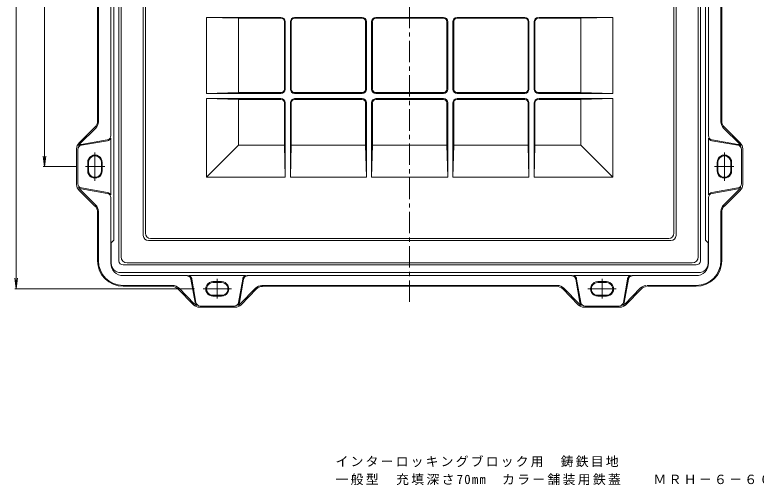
# Model space of a CAD drawing. Units: millimetres, scale not verified. Extents: x -796 to 774, y -685 to 452.
# Drawn here: x -780 to 87, y -685 to -135 of the extents above; entities that cross this region are included whole.
import ezdxf

# ---------------------------------------------------------------- set-up
doc = ezdxf.new("R2010")
doc.units = ezdxf.units.MM
doc.header["$LTSCALE"] = 5
doc.linetypes.add('CHAIN1', pattern=[8, 5, -1, 1, -1])
doc.linetypes.add('CHAIN2', pattern=[12, 9, -1, 1, -1])
for name, color, linetype, lineweight in [('0-0_通り芯', 3, 'Continuous', 13), ('0-1_ピット', 2, 'Continuous', 13), ('0-2_本体（蓋）', 7, 'Continuous', 13), ('0-4_寸法', 7, 'Continuous', 13)]:
    doc.layers.add(name, color=color, linetype=linetype, lineweight=lineweight)
doc.layers.add('F-5_F-5ﾚｲﾔ', color=7, linetype='Continuous')
doc.styles.add('ＭＳ ゴシック', font='')
doc.styles.get('ＭＳ ゴシック').set_extended_font_data('MS Gothic')

msp = doc.modelspace()

# ---------------------------------------------------------------- linework, layer by layer
at = {"layer": '0-0_通り芯'}
for p, q in [((-655.491, -417.691), (-655.491, 243.309)), ((19.51, -417.691), (19.51, 243.309)), ((-629.491, 133.823), (-629.491, -392.692)), ((-8.99, 132.788), (-8.99, -390.191)), ((-6.49, 133.823), (-6.49, -392.692)), ((-626.991, 75.424), (-626.991, -390.191)), ((-517.991, -138.692), (-555.49, -137.691)), ((-555.49, -137.691), (-555.49, -226.691)), ((-468.49, -137.691), (-555.49, -137.691)), ((-517.991, -138.692), (-517.991, -225.691)), ((-468.49, -138.692), (-517.991, -138.692)), ((-373.491, -137.691), (-452.491, -137.691)), ((-373.491, -138.692), (-452.491, -138.692)), ((-357.491, -137.691), (-278.491, -137.691)), ((-357.491, -138.692), (-278.491, -138.692)), ((-262.491, -137.691), (-183.491, -137.691)), ((-262.491, -138.692), (-183.491, -138.692)), ((-167.491, -137.691), (-80.49, -137.691)), ((-167.491, -138.692), (-117.99, -138.692)), ((-117.99, -138.692), (-80.49, -137.691)), ((-117.99, -138.692), (-117.99, -225.691)), ((-80.49, -137.691), (-80.49, -226.691)), ((-464.491, -142.691), (-464.491, -221.691)), ((-463.491, -142.691), (-463.491, -221.691)), ((-457.491, -142.691), (-457.491, -221.691)), ((-456.491, -142.691), (-456.491, -221.691)), ((-369.491, -142.691), (-369.491, -221.691)), ((-368.491, -142.691), (-368.491, -221.691)), ((-362.491, -142.691), (-362.491, -221.691)), ((-361.491, -142.691), (-361.491, -221.691)), ((-274.491, -142.691), (-274.491, -221.691)), ((-273.491, -142.691), (-273.491, -221.691)), ((-267.491, -142.691), (-267.491, -221.691)), ((-266.491, -142.691), (-266.491, -221.691)), ((-179.491, -142.691), (-179.491, -221.691)), ((-178.491, -142.691), (-178.491, -221.691)), ((-172.491, -142.691), (-172.491, -221.691)), ((-171.49, -142.691), (-171.49, -221.691)), ((-555.49, -226.691), (-517.991, -225.691)), ((-468.49, -226.691), (-555.49, -226.691)), ((-555.49, -232.691), (-517.991, -233.692)), ((-555.49, -232.691), (-555.49, -324.691)), ((-468.49, -232.691), (-555.49, -232.691)), ((-468.49, -225.691), (-517.991, -225.691)), ((-517.991, -233.692), (-517.991, -287.192)), ((-468.49, -233.692), (-517.991, -233.692)), ((-373.491, -225.691), (-452.491, -225.691)), ((-373.491, -226.691), (-452.491, -226.691)), ((-373.491, -232.691), (-452.491, -232.691)), ((-373.491, -233.692), (-452.491, -233.692)), ((-357.491, -225.691), (-278.491, -225.691)), ((-357.491, -226.691), (-278.491, -226.691)), ((-357.491, -232.691), (-278.491, -232.691)), ((-357.491, -233.692), (-278.491, -233.692)), ((-262.491, -225.691), (-183.491, -225.691)), ((-262.491, -226.691), (-183.491, -226.691)), ((-262.491, -232.691), (-183.491, -232.691)), ((-262.491, -233.692), (-183.491, -233.692)), ((-167.491, -225.691), (-117.99, -225.691)), ((-167.491, -226.691), (-80.49, -226.691)), ((-167.491, -232.691), (-80.49, -232.691)), ((-167.491, -233.692), (-117.99, -233.692)), ((-80.49, -226.691), (-117.99, -225.691)), ((-80.49, -232.691), (-117.99, -233.692)), ((-117.99, -233.692), (-117.99, -287.192)), ((-80.49, -232.691), (-80.49, -324.691)), ((-464.491, -237.691), (-464.491, -287.192)), ((-463.491, -237.691), (-463.491, -324.691)), ((-457.491, -237.691), (-457.491, -324.691)), ((-456.491, -237.691), (-456.491, -287.192)), ((-368.491, -237.691), (-368.491, -324.691)), ((-362.491, -237.691), (-362.491, -324.691)), ((-361.491, -237.691), (-361.491, -287.192)), ((-274.491, -237.691), (-274.491, -287.192)), ((-273.491, -237.691), (-273.491, -324.691)), ((-267.491, -237.691), (-267.491, -324.691)), ((-266.491, -237.691), (-266.491, -287.192)), ((-179.491, -237.691), (-179.491, -287.192)), ((-178.491, -237.691), (-178.491, -324.691)), ((-172.491, -237.691), (-172.491, -324.691)), ((-171.49, -237.691), (-171.49, -287.192)), ((-517.991, -287.192), (-555.49, -324.691)), ((-464.491, -287.192), (-517.991, -287.192)), ((-464.491, -287.192), (-463.491, -324.691)), ((-457.491, -324.691), (-456.491, -287.192)), ((-369.491, -287.192), (-368.491, -324.691)), ((-362.491, -324.691), (-361.491, -287.192)), ((-361.491, -287.192), (-274.491, -287.192)), ((-273.491, -324.691), (-274.491, -287.192)), ((-266.491, -287.192), (-267.491, -324.691)), ((-266.491, -287.192), (-179.491, -287.192)), ((-178.491, -324.691), (-179.491, -287.192)), ((-171.49, -287.192), (-172.491, -324.691)), ((-171.49, -287.192), (-117.99, -287.192)), ((-117.99, -287.192), (-80.49, -324.691)), ((-463.491, -324.691), (-555.49, -324.691)), ((-368.491, -324.691), (-457.491, -324.691)), ((-362.491, -324.691), (-273.491, -324.691)), ((-267.491, -324.691), (-178.491, -324.691)), ((-172.491, -324.691), (-80.49, -324.691)), ((-12.491, -398.691), (-623.491, -398.691)), ((-14.99, -396.192), (-620.991, -396.192)), ((-648.491, -424.692), (12.509, -424.692))]:
    msp.add_line(p, q, dxfattribs=at)
msp.add_lwpolyline([(-369.491, -237.691), (-369.491, -287.192), (-456.491, -287.192)], dxfattribs=at)
for centre, radius, start, end in [((-468.49, -142.691), 5, 0, 90), ((-468.49, -142.691), 4, 0, 90), ((-452.491, -142.691), 5, 92.3633, 180), ((-452.491, -142.691), 4, 92.3633, 180), ((-373.491, -142.691), 5, 0, 90), ((-373.491, -142.691), 4, 0, 90), ((-357.491, -142.691), 5, 92.3633, 180), ((-357.491, -142.691), 4, 92.3633, 180), ((-278.491, -142.691), 5, 0, 90), ((-278.491, -142.691), 4, 0, 90), ((-262.491, -142.691), 5, 97.01646, 180), ((-183.491, -142.691), 5, 0, 90), ((-183.491, -142.691), 4, 0, 90), ((-167.491, -142.691), 5, 97.01646, 180), ((-262.491, -142.691), 4, 97.01646, 180), ((-167.491, -142.691), 4, 97.01646, 180), ((-468.49, -221.691), 5, 270, 0), ((-468.49, -221.691), 4, 270, 0), ((-452.491, -221.691), 5, 180, 270), ((-452.491, -221.691), 4, 180, 270), ((-373.491, -221.691), 5, 270, 0), ((-373.491, -221.691), 4, 270, 0), ((-357.491, -221.691), 5, 180, 270), ((-357.491, -221.691), 4, 180, 270), ((-278.491, -221.691), 4, 270, 0), ((-278.491, -221.691), 5, 270, 0), ((-262.491, -221.691), 5, 180, 270), ((-262.491, -221.691), 4, 180, 270), ((-183.491, -221.691), 4, 270, 0), ((-183.491, -221.691), 5, 270, 0), ((-167.491, -221.691), 5, 180, 270), ((-167.491, -221.691), 4, 180, 270), ((-468.49, -237.691), 5, 0, 90), ((-468.49, -237.691), 4, 0, 90), ((-452.491, -237.691), 5, 92.3633, 180), ((-452.491, -237.691), 4, 92.3633, 180), ((-373.491, -237.691), 5, 0, 90), ((-373.491, -237.691), 4, 0, 90), ((-357.491, -237.691), 5, 92.3633, 180), ((-357.491, -237.691), 4, 92.3633, 180), ((-278.491, -237.691), 5, 0, 90), ((-278.491, -237.691), 4, 0, 90), ((-262.491, -237.691), 5, 97.01646, 180), ((-262.491, -237.691), 4, 97.01646, 180), ((-183.491, -237.691), 5, 0, 90), ((-183.491, -237.691), 4, 0, 90), ((-167.491, -237.691), 5, 97.01646, 180), ((-167.491, -237.691), 4, 97.01646, 180), ((-623.491, -392.692), 6, 180, 270), ((-620.991, -390.191), 6, 180, 270), ((-14.99, -390.191), 6, 270, 0), ((-12.491, -392.692), 6, 270, 0), ((-648.491, -417.691), 7, 180, 270), ((12.509, -417.691), 7, 270, 0)]:
    msp.add_arc(centre, radius, start, end, dxfattribs=at)
at = {"layer": '0-1_ピット'}
for p, q in [((-663.991, -398.192), (-663.991, 247.808)), ((-657.991, -422.192), (-657.991, 247.808)), ((22.01, -422.192), (22.01, 247.808)), ((-667.491, -275.991), (-667.491, 101.608)), ((31.51, -275.991), (31.51, 101.608)), ((-682.991, -258.989), (-682.991, 84.606)), ((-681.991, -259.689), (-681.991, 85.306)), ((46.01, -259.689), (46.01, 85.306)), ((47.01, -258.989), (47.01, 84.606)), ((-704.488, -284.251), (-685.993, -266.133)), ((-703.439, -285.322), (-685.293, -267.547)), ((67.457, -285.322), (49.312, -267.547)), ((68.507, -284.251), (50.012, -266.133)), ((-702.025, -286.235), (-671.629, -280.916)), ((-701.852, -287.22), (-671.456, -281.901)), ((-667.352, -279.088), (-667.352, -345.295)), ((31.371, -279.088), (31.371, -345.295)), ((65.871, -287.22), (35.475, -281.901)), ((66.044, -286.235), (35.648, -280.916)), ((-707.49, -291.394), (-707.49, -332.989)), ((-705.991, -292.145), (-705.991, -332.238)), ((70.009, -292.145), (70.009, -332.238)), ((71.509, -291.394), (71.509, -332.989)), ((-694.49, -307.192), (-694.49, -317.191)), ((-693.49, -307.192), (-693.49, -317.191)), ((-678.491, -307.192), (-678.491, -317.191)), ((-677.491, -307.192), (-677.491, -317.191)), ((41.509, -307.192), (41.509, -317.191)), ((42.509, -307.192), (42.509, -317.191)), ((57.509, -307.192), (57.509, -317.191)), ((58.509, -307.192), (58.509, -317.191)), ((-701.852, -337.163), (-671.456, -342.482)), ((65.871, -337.163), (35.475, -342.482)), ((-704.488, -340.132), (-685.993, -358.251)), ((-703.439, -339.061), (-685.293, -356.836)), ((-702.025, -338.148), (-671.629, -343.467)), ((66.044, -338.148), (35.648, -343.467)), ((67.457, -339.061), (49.312, -356.836)), ((68.507, -340.132), (50.012, -358.251)), ((-667.491, -348.393), (-667.491, -425.192)), ((31.51, -348.393), (31.51, -425.192)), ((-682.991, -365.394), (-682.991, -422.192)), ((-681.991, -364.694), (-681.991, -422.192)), ((46.01, -364.694), (46.01, -422.192)), ((47.01, -365.394), (47.01, -422.192)), ((-666.991, -401.192), (-663.991, -398.192)), ((-666.991, -425.192), (-666.991, -401.192)), ((31.01, -425.192), (31.01, -401.192)), ((-652.991, -427.192), (17.009, -427.192)), ((-655.991, -436.192), (20.01, -436.192)), ((-578.667, -439.692), (-652.991, -439.692)), ((-509.887, -439.553), (-576.094, -439.553)), ((-507.315, -439.692), (-128.666, -439.692)), ((-126.094, -439.553), (-59.887, -439.553)), ((-57.315, -439.692), (17.009, -439.692)), ((-568.947, -471.226), (-573.742, -443.83)), ((-567.962, -471.054), (-572.756, -443.657)), ((-537.991, -446.691), (-547.99, -446.691)), ((-537.991, -447.692), (-547.99, -447.692)), ((-518.019, -471.054), (-513.225, -443.657)), ((-517.034, -471.226), (-512.24, -443.83)), ((-118.947, -471.226), (-123.741, -443.83)), ((-117.962, -471.054), (-122.756, -443.657)), ((-97.991, -446.691), (-87.991, -446.691)), ((-97.991, -447.692), (-87.991, -447.692)), ((-68.019, -471.054), (-63.225, -443.657)), ((-67.034, -471.226), (-62.24, -443.83)), ((-595.493, -451.192), (-653.008, -451.192)), ((-596.193, -452.191), (-653, -452.191)), ((-570.931, -473.689), (-589.05, -455.194)), ((-569.86, -472.64), (-587.635, -454.494)), ((-516.121, -472.64), (-498.346, -454.494)), ((-515.05, -473.689), (-496.932, -455.194)), ((-490.488, -451.192), (-145.493, -451.192)), ((-489.788, -452.191), (-146.193, -452.191)), ((-120.931, -473.689), (-139.05, -455.194)), ((-119.86, -472.64), (-137.635, -454.494)), ((-66.121, -472.64), (-48.346, -454.494)), ((-65.05, -473.689), (-46.931, -455.194)), ((-40.488, -451.192), (17.027, -451.192)), ((-39.788, -452.191), (17.019, -452.191)), ((-537.991, -462.691), (-547.99, -462.691)), ((-537.991, -463.692), (-547.99, -463.692)), ((-97.991, -462.691), (-87.991, -462.691)), ((-97.991, -463.692), (-87.991, -463.692)), ((-522.193, -476.691), (-563.788, -476.691)), ((-522.944, -475.192), (-563.037, -475.192)), ((-113.788, -476.691), (-72.193, -476.691)), ((-113.037, -475.192), (-72.944, -475.192))]:
    msp.add_line(p, q, dxfattribs=at)
at = {"layer": '0-1_ピット', "linetype": 'CHAIN2'}
for p, q in [((-685.99, -295.642), (-685.99, -328.648)), ((50.01, -295.642), (50.01, -328.648)), ((-674.347, -312.192), (-697.194, -312.192)), ((38.366, -312.192), (61.212, -312.192)), ((-542.991, -443.548), (-542.991, -466.394)), ((-92.991, -443.548), (-92.991, -466.394)), ((-526.441, -455.191), (-559.447, -455.191)), ((-109.54, -455.191), (-76.534, -455.191))]:
    msp.add_line(p, q, dxfattribs=at)
at = {"layer": '0-1_ピット'}
msp.add_lwpolyline([(31.01, -401.192), (28.009, -398.191), (28.009, 247.808)], dxfattribs=at)
for centre, radius, start, end in [((-692.99, -258.989), 10, 314.40933, 0), ((-692.99, -259.689), 11, 314.40933, 0), ((57.01, -259.689), 11, 180, 225.59065), ((57.01, -258.989), 10, 180, 225.59065), ((-672.491, -275.991), 5, 279.92622, 0), ((36.509, -275.991), 5, 180, 260.07375), ((-697.491, -291.394), 10, 134.40933, 180), ((-697.491, -291.394), 8.5, 134.40933, 155.84229), ((-672.491, -275.991), 6, 279.92622, 328.91869), ((36.509, -275.991), 6, 211.08128, 260.07375), ((61.51, -291.394), 8.5, 24.1577, 45.59065), ((61.51, -291.394), 10, 0, 45.59065), ((-700.991, -292.145), 5, 99.92624, 180), ((-700.991, -292.145), 6, 99.92624, 135.17514), ((65.009, -292.145), 5, 0, 80.07375), ((65.009, -292.145), 6, 44.82484, 80.07375), ((-685.99, -307.192), 8.5, 359.99998, 180), ((-685.99, -307.192), 7.5, 359.99998, 180), ((50.01, -307.192), 8.5, 359.99998, 180), ((50.01, -307.192), 7.5, 359.99998, 180), ((-685.99, -317.192), 8.5, 179.99886, 0.00111), ((-685.99, -317.192), 7.5, 179.99879, 0.00119), ((50.01, -317.192), 8.5, 179.99886, 0.00111), ((50.01, -317.192), 7.5, 179.99879, 0.00119), ((-697.491, -332.989), 10, 179.99998, 225.59065), ((-700.991, -332.238), 5, 180, 260.07375), ((-700.991, -332.238), 6, 224.82484, 260.07375), ((-697.491, -332.989), 8.5, 204.1577, 225.59065), ((65.009, -332.238), 5, 279.92622, 359.99998), ((65.009, -332.238), 6, 279.92622, 315.17513), ((61.51, -332.989), 8.5, 314.40933, 335.84229), ((61.51, -332.989), 10, 314.40933, 0), ((-672.491, -348.393), 5, 0, 80.07375), ((-672.491, -348.393), 6, 31.08128, 80.07375), ((36.509, -348.393), 6, 99.92624, 148.9187), ((36.509, -348.393), 5, 99.92624, 179.99998), ((-692.99, -365.394), 10, 0, 45.59065), ((-692.99, -364.694), 11, 0, 45.59065), ((57.01, -364.694), 11, 134.40933, 180), ((57.01, -365.394), 10, 134.40933, 180), ((-668.491, -422.176), 14.5, 179.94333, 179.99998), ((-681.991, -422.211), 1, 180, 180.03801), ((-652.991, -422.192), 30, 180.03801, 269.96556), ((-652.991, -422.192), 29, 180, 269.96556), ((-652.991, -422.192), 5, 180, 270), ((17.009, -422.192), 5, 270, 0), ((17.009, -422.192), 29, 270.03442, 359.99998), ((17.009, -422.192), 30, 270.03442, 359.96198), ((32.51, -422.176), 14.5, 0, 0.05666), ((46.01, -422.211), 1, 359.96198, 359.99998), ((-652.991, -425.192), 14.5, 180, 270), ((-655.991, -425.192), 11, 180, 270), ((17.009, -425.192), 14.5, 270, 0), ((20.01, -425.192), 11, 270, 0), ((-547.991, -455.191), 8.5, 89.99887, 270.00111), ((-547.991, -455.191), 7.5, 89.99879, 270.00119), ((-537.991, -455.191), 8.5, 269.99998, 90), ((-537.991, -455.191), 7.5, 269.99998, 90), ((-97.991, -455.191), 8.5, 89.99998, 270), ((-97.991, -455.191), 7.5, 89.99998, 270), ((-87.99, -455.191), 8.5, 269.99887, 90.00111), ((-87.99, -455.191), 7.5, 269.99879, 90.00119), ((-653, -437.692), 14.5, 269.96556, 269.99998), ((-596.193, -462.192), 10, 44.40933, 90), ((-595.493, -462.192), 11, 44.40933, 90), ((-490.488, -462.192), 11, 92.3633, 135.59065), ((-489.788, -462.192), 10, 92.3633, 135.59065), ((-146.193, -462.192), 10, 44.40933, 90), ((-145.493, -462.192), 11, 44.40933, 90), ((-40.488, -462.192), 11, 97.01646, 135.59065), ((-39.788, -462.192), 10, 97.01646, 135.59065), ((17.019, -437.692), 14.5, 270, 270.03442), ((-563.788, -466.692), 10, 224.40933, 270), ((-563.788, -466.692), 8.5, 224.40933, 245.84229), ((-563.037, -470.192), 6, 189.92624, 225.17514), ((-563.037, -470.192), 5, 189.92624, 269.99998), ((-522.944, -470.192), 5, 270, 350.07375), ((-522.193, -466.692), 10, 270, 315.59065), ((-522.944, -470.192), 6, 314.82484, 350.07375), ((-522.193, -466.692), 8.5, 294.1577, 315.59065), ((-113.788, -466.692), 10, 224.40933, 270), ((-113.788, -466.692), 8.5, 224.40933, 245.84229), ((-113.037, -470.192), 6, 189.92624, 225.17514), ((-113.037, -470.192), 5, 189.92624, 270), ((-72.944, -470.192), 5, 270, 350.07375), ((-72.193, -466.692), 10, 270, 315.59065), ((-72.944, -470.192), 6, 314.82484, 350.07375), ((-72.193, -466.692), 8.5, 294.1577, 315.59065)]:
    msp.add_arc(centre, radius, start, end, dxfattribs=at)
at = {"layer": '0-1_ピット', "linetype": 'CHAIN2'}
for centre, radius, start, end in [((-578.667, -444.692), 5, 9.92624, 90), ((-578.667, -444.692), 6, 9.92624, 58.91869), ((-507.315, -444.692), 6, 121.08128, 170.07375), ((-507.315, -444.692), 5, 90, 170.07375), ((-128.666, -444.692), 5, 9.92624, 90), ((-128.666, -444.692), 6, 9.92624, 58.9187), ((-57.315, -444.692), 6, 121.0813, 170.07375), ((-57.315, -444.692), 5, 90, 170.07375)]:
    msp.add_arc(centre, radius, start, end, dxfattribs=at)
at = {"layer": '0-2_本体（蓋）', "color": 3, "linetype": 'CHAIN1'}
msp.add_line((-317.991, -470.191), (-317.991, 295.808), dxfattribs=at)
at = {"layer": '0-4_寸法'}
for p, q in [((-778.081, -455.191), (-778.081, 280.809)), ((-745.117, -312.192), (-745.117, 137.809)), ((-745.117, -312.192), (-746.748, -299.799)), ((-745.117, -312.192), (-743.485, -299.799)), ((-746.617, -312.192), (-707.193, -312.192)), ((-778.081, -455.191), (-779.712, -442.798)), ((-778.081, -455.191), (-776.449, -442.798)), ((-779.581, -455.191), (-569.447, -455.191))]:
    msp.add_line(p, q, dxfattribs=at)

# ---------------------------------------------------------------- texts
at = {"layer": 'F-5_F-5ﾚｲﾔ', "char_height": 11, "attachment_point": 7, "style": 'ＭＳ ゴシック'}
for s, insert in [('\\T1.17;インターロッキングブロック用\u3000鋳鉄目地', (-404.634, -663.762)), ('\\T1.18;一般型\u3000充填深さ70mm\u3000カラー舗装用鉄蓋\u3000\u3000ＭＲＨ－６－６０７０', (-404.634, -684.717))]:
    msp.add_mtext(s, dxfattribs=dict(at, insert=insert))

doc.saveas('drawing.dxf')
